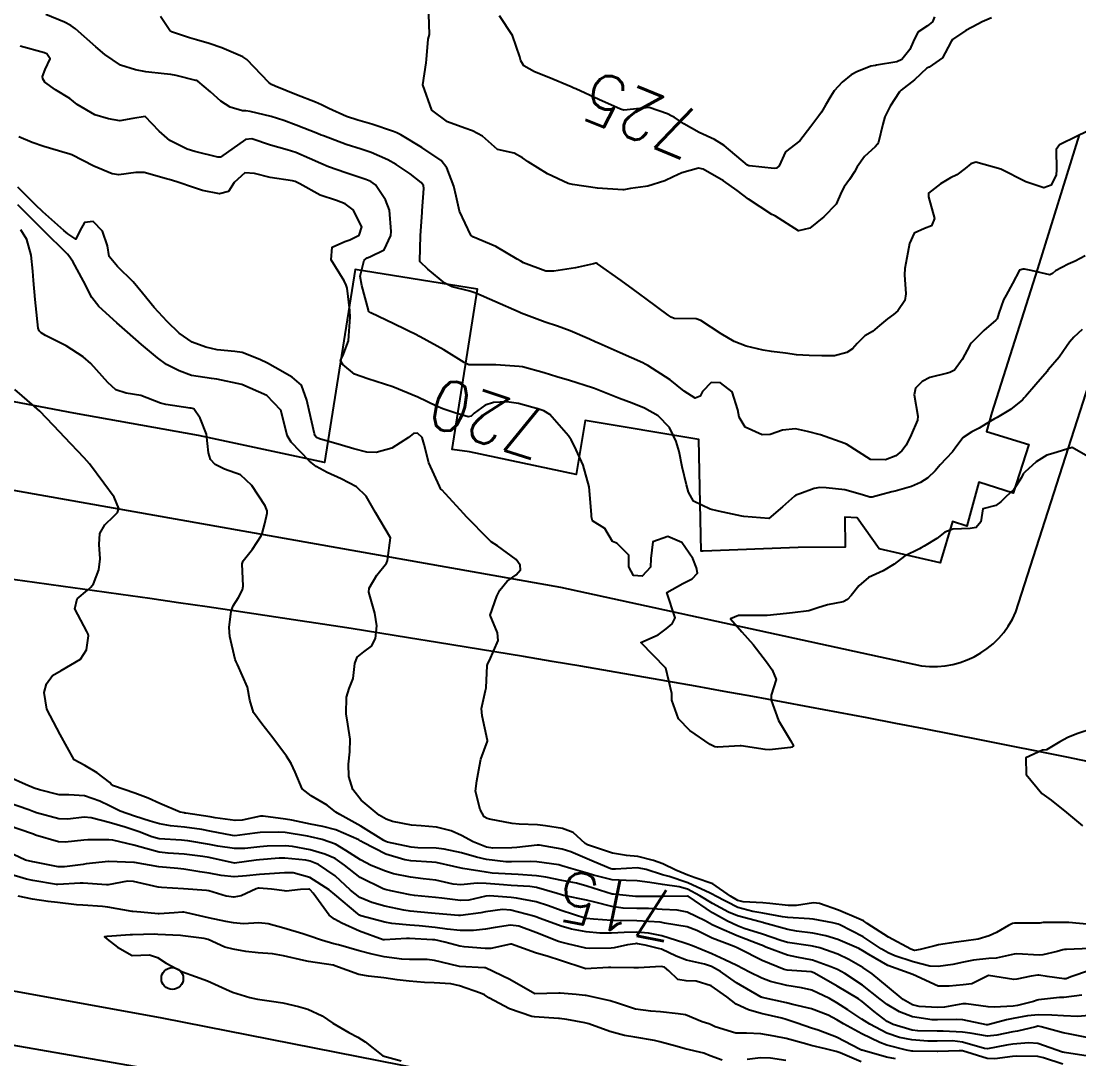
# Model space of a CAD drawing. Header units: metres. Extents: x 286371 to 293043, y 7462578 to 7466404.
# Drawn here: x 292602.3 to 292686.2, y 7462871 to 7462953.3 of the extents above; entities that cross this region are included whole.
import ezdxf
from ezdxf.enums import TextEntityAlignment as Align

# ---------------------------------------------------------------- set-up
doc = ezdxf.new("R2010")
doc.units = ezdxf.units.M
doc.header["$MEASUREMENT"] = 0
for name, color, linetype in [('Cotas', 45, 'Continuous'), ('Curvas de Nivel 1m', 11, 'Continuous'), ('Curvas de Nivel 5m', 15, 'Continuous'), ('Edificações', 30, 'Continuous'), ('Linha Férrea', 20, 'Continuous'), ('Postes', 20, 'Continuous'), ('Vias primárias', 230, 'Continuous')]:
    doc.layers.add(name, color=color, linetype=linetype)
doc.styles.add('Style-STANDARD', font='STANDARD.shx')

msp = doc.modelspace()

# ---------------------------------------------------------------- linework, layer by layer
at = {"layer": 'Curvas de Nivel 1m', "flags": 128}
for points, elevation in [([(292686.733, 7462934.712), (292685.946, 7462934.287), (292685.398, 7462934.056), (292684.398, 7462933.527), (292684.142, 7462933.321), (292683.929, 7462933.22), (292682.455, 7462933.557), (292681.936, 7462933.664), (292681.833, 7462933.669), (292681.533, 7462933.57), (292680.969, 7462932.527), (292680.473, 7462931.586), (292680.273, 7462931.214), (292679.883, 7462930.163), (292679.746, 7462929.726), (292679.644, 7462929.598), (292678.693, 7462928.78), (292677.849, 7462927.952), (292677.688, 7462927.785), (292677.576, 7462927.628), (292676.969, 7462926.496), (292676.372, 7462925.646), (292676.007, 7462925.455), (292675.81, 7462925.406), (292674.418, 7462925.062), (292673.8, 7462924.742), (292673.269, 7462924.215), (292673.16, 7462923.694), (292673.464, 7462921.983), (292673.441, 7462921.689), (292672.927, 7462920.506), (292672.525, 7462919.702), (292672.191, 7462919.231), (292671.707, 7462918.842), (292670.895, 7462918.532), (292669.706, 7462918.564), (292667.787, 7462919.773), (292667.725, 7462919.811), (292667.662, 7462919.838), (292665.735, 7462920.513), (292664.698, 7462920.785), (292663.741, 7462920.981), (292662.728, 7462920.871), (292661.734, 7462920.546), (292661.104, 7462920.513), (292659.742, 7462921.119), (292659.273, 7462921.912), (292659.178, 7462922.498), (292658.732, 7462923.92), (292657.795, 7462924.633), (292657.063, 7462924.678), (292656.368, 7462923.956), (292656.168, 7462923.569), (292655.776, 7462923.414), (292654.921, 7462923.977), (292653.797, 7462924.864), (292652.017, 7462926.021), (292651.816, 7462926.133), (292651.625, 7462926.219), (292649.829, 7462927.018), (292648.165, 7462927.754), (292647.841, 7462927.9), (292647.407, 7462928.091), (292645.854, 7462928.772), (292644.848, 7462929.14), (292643.864, 7462929.456), (292641.974, 7462930.173), (292641.875, 7462930.213), (292641.815, 7462930.236), (292639.887, 7462931.094), (292638.383, 7462931.741), (292637.899, 7462931.907), (292636.494, 7462932.256), (292635.918, 7462932.546), (292634.573, 7462933.646), (292633.943, 7462934.247), (292633.921, 7462934.295), (292633.918, 7462934.321), (292633.974, 7462936.294), (292634.114, 7462938.181), (292634.122, 7462938.293), (292634.255, 7462940.067), (292634.213, 7462940.292), (292634.038, 7462940.532), (292633.145, 7462941.211), (292632.058, 7462941.953), (292631.39, 7462942.335), (292630.072, 7462942.911), (292629.264, 7462943.179), (292628.082, 7462943.55), (292626.27, 7462944.234), (292626.092, 7462944.302), (292625.803, 7462944.419), (292624.104, 7462945.087), (292623.116, 7462945.452), (292622.113, 7462945.763), (292620.451, 7462946.168), (292620.12, 7462946.208), (292619.839, 7462946.23), (292618.873, 7462946.523), (292618.131, 7462946.987), (292617.308, 7462947.717), (292616.301, 7462948.572), (292616.201, 7462948.619), (292616.155, 7462948.629), (292614.579, 7462949.014), (292614.161, 7462949.091), (292613.618, 7462949.157), (292612.164, 7462949.325), (292611.346, 7462949.467), (292610.172, 7462949.846), (292608.932, 7462950.683), (292608.203, 7462951.305), (292606.597, 7462952.719), (292606.228, 7462952.993), (292605.707, 7462953.257), (292604.241, 7462953.857)], 722), ([(292679.302, 7462953.608), (292678.576, 7462953.272), (292678.226, 7462953.096), (292677.273, 7462952.583), (292676.207, 7462951.882), (292676.122, 7462951.739), (292676.085, 7462951.656), (292675.414, 7462950.438), (292674.371, 7462949.681), (292674.222, 7462949.635), (292674.173, 7462949.598), (292673.19, 7462948.667), (292672.146, 7462947.853), (292672.069, 7462947.792), (292672.003, 7462947.717), (292671.261, 7462946.594), (292670.841, 7462945.734), (292670.678, 7462945.164), (292670.331, 7462943.741), (292670.258, 7462943.565), (292670.078, 7462943.37), (292669.232, 7462942.592), (292668.65, 7462941.766), (292668.435, 7462941.382), (292668.039, 7462940.77), (292667.609, 7462940.202), (292667.399, 7462939.784), (292666.975, 7462938.825), (292665.994, 7462937.804), (292664.891, 7462936.911), (292663.977, 7462936.703), (292662.152, 7462937.862), (292661.995, 7462937.941), (292661.858, 7462938.005), (292660.014, 7462939.204), (292659.13, 7462939.908), (292658.035, 7462940.662), (292656.416, 7462941.582), (292656.05, 7462941.678), (292654.729, 7462941.296), (292654.044, 7462940.992), (292653.366, 7462940.676), (292652.028, 7462940.244), (292651.844, 7462940.211), (292650.661, 7462940.045), (292650.122, 7462939.963), (292650.032, 7462939.958), (292648.034, 7462940.084), (292646.038, 7462940.362), (292645.703, 7462940.456), (292644.05, 7462941.229), (292642.525, 7462942.168), (292642.069, 7462942.492), (292641.409, 7462942.849), (292640.078, 7462943.155), (292638.897, 7462944.222), (292638.1, 7462944.641), (292637.507, 7462944.839), (292636.11, 7462945.351), (292634.885, 7462946.283), (292634.154, 7462948.294), (292634.432, 7462950.039), (292634.451, 7462950.29), (292634.595, 7462951.902), (292634.696, 7462952.287), (292634.643, 7462953.883)], 724), ([(292687.538, 7462944.909), (292686.095, 7462944.222), (292684.695, 7462943.525), (292684.448, 7462943.159), (292684.471, 7462941.528), (292684.433, 7462941.144), (292684.036, 7462940.33), (292683.463, 7462940.113), (292682.039, 7462940.593), (292680.054, 7462941.594), (292678.062, 7462942.143), (292677.669, 7462942.022), (292677.209, 7462941.637), (292676.547, 7462941.147), (292676.043, 7462940.899), (292675.27, 7462940.431), (292674.302, 7462939.68), (292674.301, 7462939.399), (292674.773, 7462937.673), (292674.557, 7462937.104), (292673.982, 7462936.886), (292673.159, 7462936.514), (292672.809, 7462935.702), (292672.677, 7462934.98), (292672.432, 7462933.707), (292672.414, 7462933.22), (292672.507, 7462931.705), (292672.422, 7462931.18), (292671.884, 7462930.36), (292671.536, 7462930.062), (292671.051, 7462929.727), (292670.42, 7462929.182), (292669.859, 7462928.717), (292669.248, 7462928.359), (292668.655, 7462927.762), (292668.277, 7462927.328), (292667.833, 7462927.04), (292666.839, 7462926.779), (292665.829, 7462926.777), (292664.839, 7462926.809), (292663.83, 7462926.866), (292662.963, 7462926.984), (292661.833, 7462927.136), (292661.185, 7462927.228), (292659.839, 7462927.54), (292658.882, 7462927.919), (292657.853, 7462928.535), (292656.24, 7462929.587), (292655.87, 7462929.727), (292654.109, 7462929.753), (292653.872, 7462929.853), (292653.651, 7462929.998), (292651.893, 7462931.298), (292650.894, 7462932.04), (292649.915, 7462932.753), (292648.033, 7462934.083), (292647.935, 7462934.129), (292647.891, 7462934.129), (292647.71, 7462934.088), (292646.283, 7462933.755), (292645.928, 7462933.716), (292644.569, 7462933.49), (292643.924, 7462933.504), (292642.158, 7462934.171), (292641.936, 7462934.289), (292641.657, 7462934.461), (292639.959, 7462935.451), (292638.14, 7462936.232), (292637.976, 7462936.368), (292637.066, 7462938.249), (292636.818, 7462939.456), (292636.617, 7462940.256), (292636.056, 7462941.707), (292635.611, 7462942.271), (292634.079, 7462943.304), (292632.41, 7462944.32), (292632.096, 7462944.485), (292631.84, 7462944.587), (292630.106, 7462945.163), (292628.996, 7462945.486), (292628.115, 7462945.772), (292626.706, 7462946.406), (292626.128, 7462946.698), (292625.646, 7462946.907), (292624.14, 7462947.5), (292622.442, 7462948.178), (292622.152, 7462948.316), (292621.946, 7462948.478), (292620.181, 7462950.283), (292619.879, 7462950.509), (292618.194, 7462951.208), (292617.192, 7462951.557), (292616.203, 7462951.848), (292615.637, 7462952.007), (292614.212, 7462952.489), (292614.147, 7462952.53), (292614.08, 7462952.597), (292613.345, 7462953.717)], 723), ([(292686.492, 7462928.867), (292685.855, 7462928.25), (292685.496, 7462927.863), (292685.257, 7462927.513), (292684.68, 7462926.669), (292683.816, 7462925.658), (292683.765, 7462925.585), (292683.731, 7462925.536), (292682.835, 7462924.507), (292682.008, 7462923.561), (292681.908, 7462923.436), (292681.779, 7462923.293), (292680.823, 7462922.518), (292679.75, 7462921.89), (292679.552, 7462921.794), (292679.233, 7462921.602), (292678.324, 7462921.034), (292677.737, 7462920.753), (292677.065, 7462920.297), (292676.568, 7462919.642), (292676.199, 7462919.154), (292675.699, 7462918.634), (292675.228, 7462918.126), (292674.839, 7462917.667), (292674.248, 7462917.103), (292673.67, 7462916.731), (292672.953, 7462916.406), (292671.659, 7462916.039), (292671.397, 7462915.98), (292670.405, 7462915.733), (292669.822, 7462915.571), (292669.651, 7462915.57), (292669.058, 7462915.753), (292667.67, 7462916.147), (292666.175, 7462916.308), (292665.672, 7462916.33), (292665.24, 7462916.252), (292664.083, 7462915.838), (292663.787, 7462915.717), (292663.66, 7462915.639), (292662.705, 7462914.796), (292661.634, 7462913.874), (292659.636, 7462914.045), (292659.476, 7462914.068), (292657.642, 7462914.47), (292656.973, 7462914.616), (292655.653, 7462915.239), (292655.242, 7462915.971), (292655.087, 7462916.559), (292654.76, 7462917.978), (292654.506, 7462919.189), (292654.286, 7462919.986), (292653.741, 7462921.098), (292652.841, 7462922.008), (292651.763, 7462922.62), (292650.772, 7462923.037), (292649.774, 7462923.398), (292648.051, 7462924.08), (292647.786, 7462924.189), (292647.625, 7462924.248), (292645.795, 7462924.826), (292644.802, 7462925.127), (292643.803, 7462925.429), (292642.081, 7462925.899), (292641.811, 7462925.944), (292639.959, 7462926.056), (292639.812, 7462926.06), (292637.988, 7462926.055), (292637.812, 7462926.066), (292637.454, 7462926.24), (292635.829, 7462927.247), (292633.943, 7462928.293), (292633.845, 7462928.344), (292633.754, 7462928.387), (292631.864, 7462929.327), (292630.041, 7462930.192), (292629.883, 7462930.299), (292629.857, 7462930.355), (292629.847, 7462930.392), (292629.318, 7462932.363), (292629.188, 7462933.103), (292629.514, 7462934.361), (292629.738, 7462934.566), (292629.948, 7462934.64), (292631.095, 7462935.199), (292631.626, 7462936.33), (292631.654, 7462936.654), (292631.508, 7462938.332), (292631.202, 7462939.151), (292630.404, 7462940.349), (292630.038, 7462940.607), (292629.64, 7462940.761), (292628.048, 7462941.304), (292626.672, 7462941.788), (292626.058, 7462942.029), (292625.169, 7462942.428), (292624.071, 7462942.904), (292623.396, 7462943.133), (292622.08, 7462943.508), (292620.581, 7462944.003), (292620.086, 7462943.939), (292618.094, 7462942.544), (292618.064, 7462942.531), (292617.902, 7462942.547), (292616.07, 7462942.991), (292615.468, 7462943.188), (292614.083, 7462943.856), (292613.23, 7462944.617), (292612.111, 7462945.765), (292611.139, 7462945.618), (292610.105, 7462945.417), (292609.205, 7462945.58), (292608.112, 7462945.909), (292606.726, 7462946.715), (292606.131, 7462947.2), (292604.998, 7462947.891), (292604.159, 7462948.485), (292603.99, 7462948.757), (292603.975, 7462948.949), (292604.175, 7462949.495), (292604.592, 7462950.342), (292604.304, 7462950.753), (292604.195, 7462950.807), (292604.13, 7462950.82), (292602.203, 7462951.352)], 721), ([(292687.137, 7462881.669), (292685.443, 7462881.812), (292685.139, 7462881.826), (292683.41, 7462881.811), (292683.138, 7462881.78), (292682.923, 7462881.762), (292681.137, 7462881.771), (292680.97, 7462881.744), (292680.66, 7462881.582), (292679.706, 7462881.015), (292679.121, 7462880.752), (292678.246, 7462880.488), (292677.114, 7462880.327), (292676.496, 7462880.261), (292675.11, 7462880.042), (292674.798, 7462879.98), (292673.652, 7462879.686), (292673.192, 7462879.604), (292673.103, 7462879.62), (292672.912, 7462879.697), (292671.118, 7462880.662), (292669.449, 7462881.75), (292669.138, 7462881.95), (292668.78, 7462882.122), (292667.154, 7462882.798), (292665.642, 7462883.33), (292665.167, 7462883.372), (292663.825, 7462883.174), (292663.164, 7462883.162), (292661.7, 7462883.333), (292661.167, 7462883.382), (292659.602, 7462883.464), (292659.169, 7462883.571), (292658.592, 7462883.913), (292657.188, 7462884.892), (292655.773, 7462885.378), (292655.198, 7462885.564), (292654.238, 7462885.979), (292653.211, 7462886.469), (292652.473, 7462886.747), (292651.219, 7462887.046), (292650.325, 7462887.147), (292649.223, 7462887.313), (292648.655, 7462887.495), (292647.232, 7462887.985), (292647.042, 7462888.097), (292646.098, 7462888.958), (292645.252, 7462889.289), (292643.899, 7462889.5), (292643.255, 7462889.579), (292641.802, 7462889.63), (292641.256, 7462889.663), (292639.453, 7462890.02), (292639.262, 7462890.077), (292639.031, 7462890.218), (292638.714, 7462890.782), (292638.354, 7462892.229), (292638.462, 7462893.072), (292638.651, 7462894.225), (292638.765, 7462894.79), (292639.285, 7462896.215), (292639.297, 7462896.274), (292638.884, 7462898.222), (292638.815, 7462898.804), (292639.142, 7462900.219), (292639.188, 7462900.448), (292639.271, 7462902.217), (292639.313, 7462902.36), (292639.46, 7462902.621), (292640.138, 7462904.201), (292640.104, 7462904.813), (292639.514, 7462906.204), (292640.029, 7462907.704), (292640.266, 7462908.194), (292640.848, 7462908.891), (292641.563, 7462909.414), (292641.928, 7462909.81), (292641.888, 7462910.17), (292641.581, 7462910.614), (292640.083, 7462911.711), (292639.601, 7462912.027), (292639.391, 7462912.208), (292637.631, 7462914.006), (292637.427, 7462914.238), (292635.662, 7462916.144), (292635.604, 7462916.207), (292635.574, 7462916.266), (292635.497, 7462916.437), (292634.644, 7462918.28), (292634.264, 7462919.738), (292634.107, 7462920.289), (292633.729, 7462920.645), (292633.412, 7462920.616), (292633.028, 7462920.305), (292631.711, 7462919.459), (292630.464, 7462919.108), (292629.706, 7462919.136), (292628.698, 7462919.391), (292627.714, 7462919.697), (292625.954, 7462920.188), (292625.722, 7462920.297), (292625.607, 7462920.426), (292625.552, 7462920.601), (292625.147, 7462922.434), (292624.951, 7462923.252), (292624.537, 7462924.443), (292623.796, 7462925.076), (292622.429, 7462925.858), (292621.82, 7462926.19), (292621.221, 7462926.493), (292619.832, 7462927.052), (292619.238, 7462927.118), (292617.835, 7462927.247), (292616.928, 7462927.468), (292615.843, 7462927.868), (292614.808, 7462928.59), (292613.868, 7462929.512), (292612.844, 7462930.62), (292611.901, 7462931.752), (292611.159, 7462932.646), (292609.932, 7462933.882), (292609.266, 7462934.675), (292609.124, 7462935.509), (292608.738, 7462936.683), (292607.985, 7462937.427), (292607.317, 7462937.372), (292606.923, 7462936.71), (292606.628, 7462936.05), (292605.97, 7462936.474), (292605.675, 7462936.729), (292603.996, 7462938.208), (292603.403, 7462938.763), (292602.025, 7462940.168)], 719), ([(292687.108, 7462879.768), (292685.269, 7462879.673), (292685.106, 7462879.666), (292684.973, 7462879.65), (292684.523, 7462879.523), (292683.392, 7462879.248), (292683.099, 7462879.238), (292681.325, 7462879.346), (292681.1, 7462879.319), (292679.688, 7462879.002), (292679.094, 7462878.952), (292677.878, 7462878.837), (292677.089, 7462878.664), (292676.242, 7462878.492), (292675.084, 7462878.327), (292674.409, 7462878.35), (292673.089, 7462878.688), (292671.629, 7462879.184), (292671.099, 7462879.407), (292670.559, 7462879.733), (292669.118, 7462880.674), (292667.278, 7462881.636), (292667.133, 7462881.69), (292666.71, 7462881.791), (292665.148, 7462882.08), (292664.862, 7462882.105), (292663.15, 7462882.216), (292662.719, 7462882.282), (292661.154, 7462882.571), (292660.358, 7462882.684), (292659.161, 7462883.022), (292657.376, 7462883.931), (292657.176, 7462884.046), (292656.963, 7462884.152), (292655.189, 7462884.968), (292653.714, 7462885.469), (292653.198, 7462885.599), (292651.897, 7462886.014), (292651.206, 7462886.154), (292649.462, 7462886.059), (292649.204, 7462886.045), (292649.101, 7462886.066), (292647.77, 7462886.641), (292647.216, 7462886.869), (292645.916, 7462887.422), (292645.227, 7462887.643), (292643.429, 7462887.953), (292643.231, 7462887.96), (292641.632, 7462887.774), (292641.227, 7462887.746), (292639.715, 7462887.719), (292639.228, 7462887.791), (292638.149, 7462888.231), (292637.241, 7462888.721), (292636.42, 7462889.083), (292635.251, 7462889.378), (292634.043, 7462889.502), (292633.253, 7462889.549), (292631.761, 7462889.822), (292631.259, 7462890.009), (292630.695, 7462890.343), (292629.281, 7462891.527), (292628.617, 7462892.375), (292628.291, 7462893.403), (292628.268, 7462894.38), (292628.362, 7462895.361), (292628.398, 7462896.379), (292628.22, 7462897.544), (292628.073, 7462898.384), (292628.093, 7462899.705), (292628.317, 7462900.381), (292628.622, 7462901.191), (292628.778, 7462902.375), (292628.95, 7462902.884), (292629.468, 7462903.297), (292630.078, 7462903.752), (292630.412, 7462904.351), (292630.499, 7462905.349), (292630.365, 7462906.352), (292629.88, 7462908.018), (292629.894, 7462908.359), (292630.522, 7462909.388), (292631.273, 7462910.339), (292631.366, 7462910.549), (292631.604, 7462912.334), (292630.419, 7462914.353), (292629.653, 7462915.641), (292628.887, 7462916.376), (292627.673, 7462917.019), (292626.565, 7462917.527), (292625.688, 7462918.013), (292625.16, 7462918.432), (292623.716, 7462919.938), (292623.397, 7462920.459), (292623.288, 7462920.904), (292622.9, 7462922.467), (292621.777, 7462923.625), (292619.794, 7462924.514), (292617.8, 7462924.921), (292617.379, 7462924.972), (292615.804, 7462925.234), (292614.809, 7462925.589), (292613.817, 7462926.104), (292613.089, 7462926.615), (292611.84, 7462927.67), (292610.715, 7462928.652), (292609.865, 7462929.412), (292608.448, 7462930.686), (292607.895, 7462931.416), (292607.238, 7462932.705), (292606.381, 7462934.274), (292606.063, 7462934.723), (292605.946, 7462934.854), (292604.032, 7462936.754), (292603.975, 7462936.816), (292602.702, 7462938.065), (292602.004, 7462938.753)], 718), ([(292687.082, 7462878.012), (292685.607, 7462877.506), (292685.227, 7462877.357), (292685.071, 7462877.344), (292683.735, 7462877.535), (292683.075, 7462877.635), (292682.981, 7462877.64), (292682.444, 7462877.554), (292681.324, 7462877.317), (292681.07, 7462877.291), (292679.074, 7462877.604), (292677.739, 7462876.949), (292677.063, 7462876.884), (292675.943, 7462876.769), (292675.061, 7462876.776), (292673.074, 7462877.694), (292671.084, 7462878.403), (292669.567, 7462879.278), (292669.101, 7462879.584), (292668.787, 7462879.759), (292667.115, 7462880.483), (292666.155, 7462880.768), (292665.127, 7462880.969), (292663.819, 7462881.145), (292663.135, 7462881.268), (292661.213, 7462881.803), (292661.143, 7462881.827), (292660.938, 7462881.878), (292659.151, 7462882.354), (292658.422, 7462882.648), (292657.165, 7462883.329), (292656.147, 7462883.95), (292655.181, 7462884.457), (292654.5, 7462884.659), (292653.187, 7462884.83), (292652.194, 7462885.005), (292651.191, 7462885.134), (292650.293, 7462885.145), (292649.191, 7462885.211), (292647.711, 7462885.572), (292647.199, 7462885.739), (292645.908, 7462886.114), (292645.207, 7462886.322), (292644.952, 7462886.384), (292643.211, 7462886.642), (292642.712, 7462886.661), (292641.211, 7462886.633), (292640.758, 7462886.644), (292639.213, 7462886.819), (292638.433, 7462887.009), (292637.22, 7462887.338), (292635.861, 7462887.628), (292635.226, 7462887.713), (292633.77, 7462887.752), (292633.227, 7462887.802), (292631.371, 7462888.194), (292631.233, 7462888.237), (292631.055, 7462888.337), (292629.251, 7462889.474), (292627.576, 7462890.39), (292627.267, 7462890.586), (292626.557, 7462891.123), (292625.286, 7462891.862), (292624.591, 7462892.435), (292624.017, 7462893.747), (292623.722, 7462894.449), (292623.342, 7462895.016), (292622.25, 7462896.471), (292621.38, 7462897.573), (292620.734, 7462898.494), (292620.443, 7462899.464), (292620.245, 7462900.502), (292619.451, 7462902.29), (292619.343, 7462902.516), (292619.278, 7462902.696), (292618.844, 7462904.524), (292618.798, 7462905.222), (292618.949, 7462906.523), (292619.107, 7462906.934), (292619.53, 7462907.608), (292619.842, 7462908.207), (292619.902, 7462908.509), (292619.81, 7462910.271), (292619.894, 7462910.51), (292620.638, 7462911.449), (292621.32, 7462912.489), (292621.405, 7462912.69), (292621.619, 7462913.484), (292621.808, 7462914.305), (292621.798, 7462914.482), (292621.64, 7462914.888), (292620.595, 7462916.5), (292619.676, 7462917.342), (292618.419, 7462917.798), (292617.688, 7462918.148), (292617.318, 7462918.55), (292617.158, 7462919.097), (292616.981, 7462920.556), (292616.489, 7462921.824), (292615.987, 7462922.571), (292615.765, 7462922.628), (292615.706, 7462922.635), (292613.769, 7462922.908), (292613.343, 7462923.038), (292611.779, 7462923.634), (292610.607, 7462923.827), (292609.785, 7462924.083), (292609.166, 7462924.674), (292607.816, 7462926.164), (292607.194, 7462926.704), (292605.837, 7462927.574), (292604.209, 7462928.389), (292603.852, 7462928.597), (292603.708, 7462928.757), (292603.633, 7462928.983), (292603.446, 7462930.761), (292603.396, 7462931.258), (292603.265, 7462932.764), (292603.197, 7462933.494), (292603.068, 7462934.768), (292602.73, 7462936.005), (292602.247, 7462936.78)], 717), ([(292686.483, 7462876.063), (292685.05, 7462875.883), (292684.709, 7462875.86), (292683.046, 7462875.681), (292682.941, 7462875.651), (292682.651, 7462875.55), (292681.384, 7462875.224), (292681.038, 7462875.181), (292679.52, 7462875.114), (292679.037, 7462875.12), (292677.295, 7462875.376), (292677.04, 7462875.376), (292675.582, 7462875.11), (292675.035, 7462875.08), (292673.56, 7462875.163), (292673.038, 7462875.278), (292672.283, 7462875.706), (292671.059, 7462876.732), (292669.821, 7462877.743), (292669.081, 7462878.239), (292667.974, 7462878.888), (292667.097, 7462879.317), (292665.691, 7462879.806), (292665.107, 7462879.95), (292664.943, 7462879.981), (292663.12, 7462880.245), (292662.589, 7462880.385), (292661.129, 7462880.883), (292659.683, 7462881.349), (292659.139, 7462881.558), (292658.351, 7462881.916), (292657.154, 7462882.582), (292655.236, 7462883.9), (292655.173, 7462883.923), (292653.285, 7462883.88), (292653.172, 7462883.883), (292653.063, 7462883.888), (292651.172, 7462883.884), (292651.034, 7462883.889), (292649.303, 7462884.062), (292649.185, 7462884.075), (292647.183, 7462884.717), (292646.36, 7462884.933), (292645.19, 7462885.158), (292643.925, 7462885.412), (292643.195, 7462885.535), (292641.739, 7462885.633), (292641.196, 7462885.658), (292639.657, 7462885.748), (292639.198, 7462885.803), (292637.348, 7462886.096), (292637.202, 7462886.119), (292636.625, 7462886.253), (292635.209, 7462886.576), (292634.874, 7462886.615), (292633.21, 7462886.717), (292632.738, 7462886.785), (292631.218, 7462887.253), (292629.423, 7462888.169), (292629.233, 7462888.281), (292629.075, 7462888.367), (292627.246, 7462889.175), (292626.227, 7462889.432), (292625.252, 7462889.614), (292623.772, 7462889.931), (292623.258, 7462890.022), (292621.486, 7462890.265), (292621.27, 7462890.26), (292619.82, 7462889.949), (292619.262, 7462889.92), (292617.677, 7462890.127), (292617.269, 7462890.2), (292615.352, 7462890.494), (292615.273, 7462890.507), (292615.21, 7462890.513), (292614.896, 7462890.58), (292613.284, 7462891.265), (292612.361, 7462891.694), (292611.295, 7462892.074), (292609.613, 7462892.67), (292609.417, 7462892.784), (292609.308, 7462892.916), (292608.31, 7462893.699), (292607.328, 7462894.282), (292606.478, 7462894.717), (292605.364, 7462896.734), (292604.303, 7462898.751), (292604.108, 7462900.059), (292604.29, 7462900.751), (292604.76, 7462901.419), (292605.44, 7462901.813), (292606.995, 7462902.704), (292607.465, 7462903.454), (292607.611, 7462904.563), (292607.593, 7462904.693), (292607.487, 7462904.909), (292606.535, 7462906.709), (292606.727, 7462907.506), (292607.536, 7462908.182), (292607.815, 7462908.415), (292608.011, 7462908.687), (292608.437, 7462909.805), (292608.54, 7462910.68), (292608.466, 7462911.806), (292608.533, 7462912.681), (292608.915, 7462913.374), (292609.625, 7462914.068), (292609.934, 7462914.355), (292610.035, 7462914.658), (292609.648, 7462915.566), (292608.836, 7462916.677), (292607.697, 7462918.21), (292607.284, 7462918.701), (292605.728, 7462920.316), (292605.35, 7462920.73), (292603.759, 7462922.387), (292603.334, 7462922.761), (292601.784, 7462924.111)], 716), ([(292687.38, 7462897.213), (292686.076, 7462896.791), (292685.369, 7462896.504), (292684.731, 7462896.146), (292683.673, 7462895.53), (292683.401, 7462895.486), (292683.353, 7462895.482), (292682.024, 7462894.874), (292682.056, 7462893.553), (292683.302, 7462892.06), (292684.057, 7462891.523), (292685.27, 7462890.555), (292686.531, 7462889.485)], 719), ([(292687.002, 7462872.674), (292685.553, 7462872.959), (292685.008, 7462873.08), (292683.261, 7462873.541), (292683.015, 7462873.587), (292682.974, 7462873.585), (292682.816, 7462873.547), (292681.373, 7462873.205), (292681.007, 7462873.134), (292679.726, 7462872.87), (292679.002, 7462872.812), (292677.602, 7462873.028), (292677.006, 7462873.128), (292675.458, 7462873.207), (292675.007, 7462873.211), (292673.465, 7462873.23), (292673.008, 7462873.288), (292671.502, 7462873.717), (292671.018, 7462873.958), (292669.998, 7462874.772), (292669.041, 7462875.549), (292668.747, 7462875.759), (292667.059, 7462876.776), (292665.247, 7462877.812), (292665.075, 7462877.887), (292664.988, 7462877.904), (292663.078, 7462878.036), (292662.837, 7462878.09), (292661.093, 7462878.802), (292659.284, 7462879.728), (292659.113, 7462879.814), (292658.883, 7462879.908), (292657.124, 7462880.585), (292655.909, 7462881.176), (292655.137, 7462881.475), (292653.356, 7462881.776), (292653.141, 7462881.824), (292652.997, 7462881.852), (292651.143, 7462881.963), (292649.227, 7462881.979), (292649.143, 7462881.98), (292647.702, 7462882.086), (292647.145, 7462882.138), (292647.091, 7462882.149), (292645.154, 7462882.766), (292644.15, 7462883.149), (292643.164, 7462883.466), (292641.604, 7462883.742), (292641.168, 7462883.798), (292639.447, 7462883.934), (292639.169, 7462883.908), (292637.807, 7462883.592), (292637.164, 7462883.557), (292635.682, 7462883.751), (292635.167, 7462883.816), (292633.512, 7462883.956), (292633.17, 7462884.003), (292631.631, 7462884.328), (292631.176, 7462884.443), (292631.015, 7462884.498), (292629.19, 7462885.403), (292627.953, 7462886.383), (292627.212, 7462886.903), (292626.373, 7462887.251), (292625.221, 7462887.584), (292623.81, 7462887.861), (292623.226, 7462887.903), (292621.816, 7462887.885), (292621.224, 7462887.837), (292620.026, 7462887.699), (292619.222, 7462887.68), (292617.895, 7462887.87), (292617.233, 7462888.001), (292615.518, 7462888.291), (292615.239, 7462888.328), (292615.002, 7462888.341), (292613.242, 7462888.472), (292612.651, 7462888.623), (292611.636, 7462889.023), (292611.252, 7462889.159), (292610.532, 7462889.378), (292609.26, 7462889.75), (292607.831, 7462890.13), (292607.266, 7462890.181), (292605.973, 7462890.014), (292605.264, 7462890.048), (292603.498, 7462890.534), (292603.272, 7462890.611), (292602.873, 7462890.77), (292601.282, 7462891.328)], 714), ([(292686.98, 7462871.211), (292685.094, 7462871.513), (292684.984, 7462871.53), (292684.957, 7462871.542), (292682.994, 7462872.225), (292682.277, 7462872.273), (292680.993, 7462872.156), (292680.49, 7462872.083), (292678.987, 7462871.81), (292678.761, 7462871.834), (292676.995, 7462872.332), (292676.22, 7462872.421), (292674.995, 7462872.415), (292674.255, 7462872.416), (292672.996, 7462872.512), (292672.008, 7462872.701), (292671.004, 7462873.033), (292669.642, 7462873.745), (292669.02, 7462874.156), (292667.906, 7462874.896), (292667.039, 7462875.438), (292666.441, 7462875.793), (292665.054, 7462876.461), (292664.235, 7462876.648), (292663.059, 7462876.823), (292661.776, 7462877.151), (292661.067, 7462877.406), (292660.092, 7462877.889), (292659.092, 7462878.409), (292658.151, 7462878.866), (292657.105, 7462879.343), (292655.576, 7462879.958), (292655.116, 7462880.122), (292654.884, 7462880.201), (292653.126, 7462880.762), (292652.09, 7462880.977), (292651.129, 7462881.053), (292650.145, 7462881.033), (292649.128, 7462880.981), (292648.228, 7462880.978), (292647.129, 7462881.069), (292645.953, 7462881.291), (292645.135, 7462881.525), (292643.469, 7462882.15), (292643.146, 7462882.267), (292642.988, 7462882.315), (292641.153, 7462882.804), (292640.488, 7462882.86), (292639.151, 7462882.656), (292638.78, 7462882.589), (292637.146, 7462882.389), (292637.007, 7462882.386), (292635.148, 7462882.542), (292634.86, 7462882.567), (292633.15, 7462882.73), (292632.659, 7462882.805), (292631.156, 7462883.121), (292630.108, 7462883.402), (292629.166, 7462883.814), (292628.43, 7462884.376), (292627.191, 7462885.516), (292625.871, 7462886.414), (292625.208, 7462886.682), (292624.884, 7462886.754), (292623.211, 7462886.921), (292622.749, 7462886.923), (292621.209, 7462886.786), (292620.938, 7462886.758), (292619.204, 7462886.525), (292617.213, 7462886.967), (292616.705, 7462887.061), (292615.217, 7462887.243), (292613.946, 7462887.321), (292613.226, 7462887.413), (292612.166, 7462887.695), (292611.234, 7462887.948), (292609.56, 7462888.349), (292609.24, 7462888.391), (292607.562, 7462888.377), (292607.239, 7462888.359), (292605.765, 7462888.197), (292605.236, 7462888.216), (292603.413, 7462888.762), (292603.245, 7462888.822), (292603.166, 7462888.845), (292601.255, 7462889.506)], 713), ([(292684.97, 7462870.588), (292683.423, 7462871.092), (292682.979, 7462871.184), (292681.323, 7462871.225), (292680.978, 7462871.196), (292679.574, 7462870.997), (292678.976, 7462871.042), (292677.011, 7462871.634), (292676.984, 7462871.642), (292676.734, 7462871.638), (292675.047, 7462871.599), (292674.983, 7462871.599), (292673.057, 7462871.62), (292672.983, 7462871.624), (292672.553, 7462871.701), (292670.989, 7462872.083), (292670.435, 7462872.29), (292669.002, 7462872.979), (292667.552, 7462873.776), (292667.019, 7462874.097), (292666.354, 7462874.464), (292665.031, 7462874.976), (292663.549, 7462875.324), (292663.038, 7462875.438), (292661.105, 7462875.874), (292661.044, 7462875.892), (292661.019, 7462875.901), (292659.067, 7462877.036), (292657.789, 7462877.924), (292657.09, 7462878.327), (292656.516, 7462878.52), (292655.097, 7462878.834), (292654.284, 7462879.163), (292653.11, 7462879.698), (292652.881, 7462879.769), (292651.808, 7462880.021), (292651.216, 7462880.133), (292651.116, 7462880.143), (292651.013, 7462880.139), (292650.409, 7462880.045), (292649.351, 7462879.82), (292649.11, 7462879.796), (292647.431, 7462879.768), (292647.11, 7462879.796), (292645.657, 7462880.116), (292645.116, 7462880.248), (292644.937, 7462880.307), (292643.127, 7462881.026), (292641.783, 7462881.526), (292641.136, 7462881.619), (292639.906, 7462881.43), (292639.13, 7462881.28), (292638.175, 7462881.182), (292637.128, 7462881.191), (292636.093, 7462881.297), (292635.131, 7462881.431), (292633.881, 7462881.545), (292633.134, 7462881.612), (292631.714, 7462881.747), (292631.137, 7462881.837), (292629.236, 7462882.363), (292629.145, 7462882.408), (292628.997, 7462882.516), (292627.169, 7462884.04), (292626.739, 7462884.401), (292625.189, 7462885.394), (292623.88, 7462885.758), (292623.194, 7462885.751), (292621.995, 7462885.67), (292621.191, 7462885.633), (292620.174, 7462885.515), (292619.188, 7462885.433), (292618.158, 7462885.562), (292617.192, 7462885.733), (292616.466, 7462885.832), (292615.196, 7462886.043), (292614.706, 7462886.094), (292613.206, 7462886.23), (292611.267, 7462886.589), (292611.213, 7462886.593), (292609.231, 7462886.657), (292609.214, 7462886.655), (292607.449, 7462886.463), (292607.21, 7462886.436), (292605.704, 7462886.229), (292605.207, 7462886.236), (292603.371, 7462886.602), (292603.212, 7462886.633), (292602.619, 7462886.773), (292601.224, 7462887.434)], 712), ([(292671.691, 7462870.996), (292670.975, 7462871.139), (292669.051, 7462871.686), (292668.983, 7462871.705), (292668.886, 7462871.756), (292666.998, 7462872.736), (292665.538, 7462873.275), (292665.008, 7462873.434), (292663.868, 7462873.832), (292663.018, 7462874.128), (292662.651, 7462874.219), (292661.025, 7462874.6), (292660.016, 7462874.903), (292659.036, 7462875.338), (292658.303, 7462875.916), (292657.061, 7462876.806), (292655.858, 7462877.163), (292655.072, 7462877.187), (292654.403, 7462877.307), (292653.693, 7462877.992), (292653.353, 7462878.264), (292653.089, 7462878.327), (292651.277, 7462878.221), (292651.087, 7462878.214), (292650.908, 7462878.215), (292649.087, 7462878.245), (292648.908, 7462878.246), (292647.085, 7462878.15), (292647.019, 7462878.162), (292645.094, 7462878.794), (292644.122, 7462879.116), (292643.103, 7462879.413), (292641.202, 7462880.094), (292641.113, 7462880.095), (292639.557, 7462879.758), (292639.107, 7462879.757), (292637.454, 7462879.894), (292637.11, 7462879.947), (292635.901, 7462880.263), (292635.117, 7462880.439), (292634.937, 7462880.457), (292633.118, 7462880.556), (292632.869, 7462880.557), (292631.116, 7462880.438), (292631.003, 7462880.449), (292629.125, 7462881.121), (292627.743, 7462881.777), (292627.139, 7462882.086), (292626.716, 7462882.401), (292625.454, 7462884.136), (292625.228, 7462884.424), (292625.175, 7462884.461), (292625.125, 7462884.475), (292624.457, 7462884.435), (292623.314, 7462884.31), (292623.172, 7462884.323), (292622.142, 7462884.47), (292621.175, 7462884.546), (292621.118, 7462884.543), (292620.939, 7462884.488), (292619.741, 7462883.93), (292619.164, 7462883.821), (292618.555, 7462883.916), (292617.171, 7462884.339), (292616.995, 7462884.372), (292615.173, 7462884.489), (292613.412, 7462884.611), (292613.191, 7462884.631), (292613.174, 7462884.629), (292613.152, 7462884.637), (292611.183, 7462885.087), (292610.729, 7462885.105), (292609.186, 7462884.811), (292609.06, 7462884.803), (292607.188, 7462884.936), (292606.96, 7462884.935), (292605.186, 7462884.844), (292605.073, 7462884.849), (292603.19, 7462885.158), (292602.698, 7462885.266), (292601.198, 7462885.717)], 711), ([(292657.933, 7462870.89), (292656.974, 7462871.255), (292656.473, 7462871.441), (292654.981, 7462871.791), (292654.341, 7462871.984), (292652.989, 7462872.365), (292652.551, 7462872.453), (292650.998, 7462872.712), (292650.183, 7462872.864), (292649.011, 7462873.178), (292647.337, 7462873.772), (292647.021, 7462873.864), (292645.6, 7462874.116), (292645.025, 7462874.199), (292644.945, 7462874.206), (292643.027, 7462874.338), (292642.811, 7462874.374), (292641.036, 7462874.977), (292639.406, 7462875.852), (292639.052, 7462876.069), (292638.736, 7462876.219), (292637.062, 7462876.796), (292636.376, 7462876.943), (292635.066, 7462877.041), (292634.284, 7462877.068), (292633.067, 7462877.154), (292632.121, 7462877.265), (292631.07, 7462877.418), (292629.86, 7462877.565), (292629.074, 7462877.69), (292627.189, 7462878.393), (292627.085, 7462878.431), (292627.045, 7462878.434), (292625.089, 7462878.728), (292624.724, 7462878.796), (292623.095, 7462879.167), (292622.242, 7462879.322), (292621.098, 7462879.419), (292620.11, 7462879.515), (292619.102, 7462879.712), (292618.45, 7462879.873), (292617.113, 7462880.473), (292616.8, 7462880.559), (292615.117, 7462880.771), (292614.92, 7462880.784), (292613.118, 7462880.877), (292612.853, 7462880.883), (292611.117, 7462880.836), (292610.934, 7462880.83), (292609.114, 7462880.703), (292609.087, 7462880.703), (292608.903, 7462880.678), (292609.111, 7462880.491), (292609.912, 7462879.852), (292611.092, 7462879.2), (292612.46, 7462879.258), (292613.091, 7462879.053), (292613.794, 7462878.604), (292615.074, 7462877.917), (292616.104, 7462877.533), (292617.063, 7462877.183), (292618.512, 7462876.533), (292619.051, 7462876.299), (292620.421, 7462875.873), (292621.043, 7462875.75), (292622.155, 7462875.586), (292623.039, 7462875.446), (292624.302, 7462875.168), (292625.032, 7462874.942), (292626.166, 7462874.407), (292627.016, 7462873.841), (292628.286, 7462873.094), (292629, 7462872.731), (292629.577, 7462872.356), (292630.978, 7462871.253), (292632.447, 7462870.838)], 709), ([(292662.97, 7462870.883), (292661.774, 7462871.06), (292660.972, 7462871.089), (292659.917, 7462870.943)], 709)]:
    msp.add_lwpolyline(points, dxfattribs=dict(at, elevation=elevation))
at = {"layer": 'Curvas de Nivel 5m', "flags": 128}
for points, elevation in [([(292674.782, 7462953.676), (292674.631, 7462953.283), (292674.23, 7462952.973), (292673.464, 7462952.451), (292673.093, 7462951.701), (292672.823, 7462951.076), (292672.183, 7462950.296), (292671.803, 7462950.099), (292670.176, 7462949.84), (292670.094, 7462949.828), (292669.736, 7462949.751), (292668.62, 7462949.323), (292668.17, 7462949.079), (292667.442, 7462948.502), (292666.829, 7462947.794), (292666.555, 7462947.381), (292666.127, 7462946.68), (292665.805, 7462946.124), (292665.606, 7462945.812), (292664.954, 7462944.969), (292664.084, 7462943.834), (292662.96, 7462942.962), (292662.45, 7462941.859), (292662.234, 7462941.679), (292662.051, 7462941.644), (292660.093, 7462941.855), (292660.054, 7462941.86), (292659.936, 7462941.896), (292658.077, 7462943.474), (292657.32, 7462943.936), (292656.102, 7462944.497), (292654.894, 7462945.191), (292654.12, 7462945.705), (292653.943, 7462945.809), (292653.593, 7462945.992), (292652.131, 7462946.482), (292650.376, 7462946.297), (292650.127, 7462946.271), (292649.848, 7462946.339), (292648.14, 7462947.127), (292646.308, 7462947.956), (292646.153, 7462948.022), (292645.934, 7462948.118), (292644.165, 7462948.855), (292643.03, 7462949.303), (292642.178, 7462949.791), (292641.95, 7462950.178), (292641.872, 7462950.496), (292641.281, 7462952.188), (292640.237, 7462953.756)], 725), ([(292687.698, 7462918.38), (292685.714, 7462919.504), (292684.189, 7462919.045), (292683.705, 7462918.91), (292682.859, 7462918.384), (292681.963, 7462917.56), (292681.832, 7462917.412), (292681.677, 7462917.116), (292681.071, 7462916.166), (292680.446, 7462915.583), (292680.04, 7462915.197), (292679.644, 7462914.9), (292678.618, 7462914.631), (292678.468, 7462913.612), (292678.078, 7462913.157), (292677.616, 7462913.073), (292676.226, 7462913.034), (292675.611, 7462912.78), (292674.976, 7462912.292), (292673.952, 7462911.679), (292673.729, 7462911.545), (292673.591, 7462911.479), (292672.389, 7462910.895), (292671.572, 7462910.247), (292670.704, 7462909.732), (292669.556, 7462909.186), (292668.779, 7462908.532), (292668.172, 7462907.775), (292667.868, 7462907.44), (292667.526, 7462907.264), (292666.289, 7462907.036), (292665.519, 7462906.781), (292664.796, 7462906.544), (292663.512, 7462906.379), (292663.035, 7462906.328), (292661.509, 7462906.184), (292661.209, 7462906.178), (292659.508, 7462906.191), (292659.236, 7462906.18), (292658.588, 7462905.918), (292659.489, 7462904.87), (292660.398, 7462903.891), (292661.454, 7462902.512), (292661.906, 7462901.868), (292662.201, 7462901.095), (292661.817, 7462899.868), (292661.809, 7462899.467), (292662.395, 7462897.859), (292663.36, 7462896.255), (292663.581, 7462895.841), (292663.461, 7462895.734), (292663.352, 7462895.711), (292661.687, 7462895.532), (292661.349, 7462895.538), (292659.424, 7462895.832), (292659.353, 7462895.837), (292657.56, 7462895.722), (292657.351, 7462895.755), (292656.971, 7462895.94), (292655.37, 7462897.057), (292654.454, 7462897.978), (292653.937, 7462899.455), (292653.938, 7462899.987), (292653.444, 7462901.994), (292651.474, 7462904.024), (292652.836, 7462904.652), (292653.491, 7462905.116), (292653.969, 7462905.516), (292654.204, 7462905.984), (292653.544, 7462907.994), (292654.811, 7462908.713), (292655.557, 7462909.09), (292655.979, 7462909.545), (292655.9, 7462909.96), (292655.585, 7462910.698), (292654.735, 7462911.977), (292653.611, 7462912.454), (292652.415, 7462912.012), (292652.259, 7462910.689), (292652.24, 7462910.014), (292651.563, 7462909.288), (292650.882, 7462909.353), (292650.514, 7462910.04), (292650.506, 7462910.959), (292649.602, 7462911.888), (292649.48, 7462911.934), (292649.228, 7462912.06), (292648.618, 7462913.069), (292647.628, 7462913.681), (292647.547, 7462914), (292647.547, 7462914.086), (292647.547, 7462914.175), (292647.397, 7462916.088), (292647.364, 7462916.394), (292646.904, 7462918.096), (292646.202, 7462919.622), (292645.94, 7462920.111), (292645.729, 7462920.443), (292644.25, 7462922.137), (292643.758, 7462922.406), (292643.372, 7462922.538), (292641.766, 7462922.99), (292640.825, 7462923.132), (292639.767, 7462923.084), (292639.124, 7462922.854), (292638.247, 7462922.227), (292637.99, 7462921.992), (292637.75, 7462921.94), (292636.705, 7462922.25), (292635.759, 7462922.565), (292635.247, 7462922.786), (292633.772, 7462923.506), (292631.784, 7462924.324), (292629.793, 7462924.956), (292628.749, 7462925.326), (292627.81, 7462926.091), (292627.635, 7462926.397), (292627.669, 7462926.544), (292627.822, 7462926.774), (292628.256, 7462927.969), (292628.296, 7462928.378), (292628.4, 7462929.85), (292628.368, 7462930.377), (292628.146, 7462932.145), (292628.09, 7462932.382), (292627.919, 7462932.73), (292626.895, 7462934.4), (292626.956, 7462935.403), (292627.966, 7462935.862), (292628.361, 7462935.986), (292629.101, 7462936.368), (292629.334, 7462937.014), (292628.628, 7462938.375), (292628.011, 7462938.846), (292627.3, 7462939.11), (292626.021, 7462939.516), (292624.389, 7462940.439), (292624.037, 7462940.616), (292623.807, 7462940.678), (292622.041, 7462940.926), (292620.805, 7462941.259), (292620.046, 7462941.313), (292619.193, 7462940.527), (292618.726, 7462939.832), (292618.02, 7462939.627), (292616.677, 7462939.912), (292616.027, 7462940.119), (292614.624, 7462940.596), (292614.037, 7462940.77), (292613.811, 7462940.834), (292612.044, 7462941.32), (292611.367, 7462941.322), (292610.041, 7462941.135), (292609.503, 7462941.212), (292608.051, 7462941.837), (292606.301, 7462942.721), (292606.065, 7462942.809), (292605.95, 7462942.842), (292604.074, 7462943.396), (292603.139, 7462943.708), (292602.085, 7462944.169)], 720), ([(292687.028, 7462874.433), (292686.153, 7462874.372), (292685.028, 7462874.412), (292684.093, 7462874.464), (292683.028, 7462874.503), (292682.176, 7462874.408), (292681.023, 7462874.198), (292680.501, 7462874.103), (292679.016, 7462873.71), (292678.914, 7462873.708), (292677.021, 7462874.099), (292676.542, 7462874.12), (292675.02, 7462874.092), (292674.591, 7462874.1), (292673.024, 7462874.329), (292672.001, 7462874.738), (292671.038, 7462875.305), (292670.46, 7462875.733), (292669.06, 7462876.842), (292667.67, 7462877.776), (292667.079, 7462878.091), (292666.565, 7462878.309), (292665.089, 7462878.824), (292663.864, 7462879.068), (292663.102, 7462879.224), (292661.404, 7462879.87), (292661.116, 7462879.984), (292660.957, 7462880.037), (292659.127, 7462880.752), (292657.671, 7462881.391), (292657.14, 7462881.636), (292656.567, 7462881.943), (292655.154, 7462882.631), (292654.342, 7462882.791), (292653.157, 7462882.858), (292652.068, 7462882.926), (292651.158, 7462882.942), (292650.07, 7462882.958), (292649.159, 7462883.088), (292647.81, 7462883.439), (292647.166, 7462883.588), (292645.341, 7462883.952), (292645.172, 7462884.003), (292644.816, 7462884.13), (292643.181, 7462884.603), (292642.664, 7462884.68), (292641.183, 7462884.764), (292640.574, 7462884.803), (292639.185, 7462884.923), (292638.473, 7462884.936), (292637.183, 7462884.812), (292636.572, 7462884.864), (292635.187, 7462885.168), (292634.188, 7462885.291), (292633.191, 7462885.415), (292631.827, 7462885.693), (292631.197, 7462885.881), (292630.058, 7462886.352), (292629.21, 7462886.791), (292628.061, 7462887.543), (292627.229, 7462888.033), (292626.176, 7462888.41), (292625.237, 7462888.622), (292624.995, 7462888.67), (292623.242, 7462888.955), (292622.706, 7462889.001), (292621.244, 7462888.957), (292620.829, 7462888.904), (292619.238, 7462888.707), (292619.042, 7462888.714), (292617.252, 7462889.077), (292616.616, 7462889.192), (292615.256, 7462889.374), (292614.142, 7462889.482), (292613.26, 7462889.645), (292612.514, 7462889.871), (292611.268, 7462890.262), (292610.149, 7462890.661), (292609.28, 7462891.067), (292608.513, 7462891.459), (292607.292, 7462891.884), (292606.073, 7462891.942), (292605.292, 7462891.956), (292603.722, 7462892.334), (292603.3, 7462892.486), (292602.634, 7462892.774), (292601.313, 7462893.36)], 715), ([(292668.969, 7462870.758), (292667.283, 7462871.477), (292666.981, 7462871.59), (292666.118, 7462871.797), (292664.988, 7462872.069), (292664.649, 7462872.159), (292662.996, 7462872.612), (292662.048, 7462872.809), (292661.001, 7462872.977), (292659.861, 7462873.032), (292659.001, 7462873.046), (292657.383, 7462873.554), (292657.011, 7462873.727), (292656.858, 7462873.784), (292656.331, 7462873.948), (292655.025, 7462874.504), (292654.423, 7462874.587), (292653.029, 7462874.73), (292652.269, 7462874.776), (292651.038, 7462874.943), (292649.693, 7462875.407), (292649.047, 7462875.619), (292647.118, 7462876.029), (292647.053, 7462876.037), (292646.346, 7462876.105), (292645.055, 7462876.217), (292644.965, 7462876.217), (292643.054, 7462876.154), (292641.071, 7462877.288), (292639.143, 7462878.214), (292639.084, 7462878.23), (292639.066, 7462878.233), (292637.085, 7462878.341), (292636.976, 7462878.356), (292635.092, 7462878.801), (292634.502, 7462878.874), (292633.093, 7462878.886), (292632.504, 7462878.902), (292631.096, 7462879.099), (292630.141, 7462879.306), (292629.102, 7462879.566), (292627.46, 7462880.038), (292627.11, 7462880.138), (292626.127, 7462880.409), (292625.119, 7462880.755), (292624.625, 7462880.929), (292623.128, 7462881.383), (292621.886, 7462881.72), (292621.134, 7462881.794), (292619.914, 7462881.721), (292619.133, 7462881.788), (292618.518, 7462881.91), (292617.139, 7462882.204), (292615.417, 7462882.58), (292615.196, 7462882.635), (292615.145, 7462882.639), (292615.088, 7462882.642), (292614.436, 7462882.595), (292613.24, 7462882.515), (292613.143, 7462882.519), (292611.769, 7462882.635), (292611.145, 7462882.692), (292611.089, 7462882.702), (292609.151, 7462883.044), (292608.74, 7462883.092), (292607.161, 7462883.184), (292606.658, 7462883.215), (292605.164, 7462883.398), (292604.421, 7462883.49), (292603.167, 7462883.66), (292602.033, 7462883.92)], 710)]:
    msp.add_lwpolyline(points, dxfattribs=dict(at, elevation=elevation))
at = {"layer": 'Edificações', "elevation": 723.66}
msp.add_lwpolyline([(292686.262, 7462944.306), (292682.959, 7462933.671), (292679.338, 7462922.294), (292678.919, 7462920.782), (292682.276, 7462919.75), (292681.038, 7462915.883), (292678.293, 7462916.756), (292677.347, 7462913.261), (292676.22, 7462913.628), (292675.237, 7462910.345), (292670.391, 7462911.481), (292668.654, 7462913.936), (292667.671, 7462913.981), (292667.678, 7462911.605), (292663.955, 7462911.583), (292656.418, 7462911.276), (292656.267, 7462911.291), (292656.084, 7462920.137), (292647.046, 7462921.657), (292646.33, 7462917.365), (292637.873, 7462919.154), (292636.499, 7462919.362), (292638.5, 7462932.079), (292628.801, 7462933.632), (292626.358, 7462918.319), (292616.344, 7462920.461), (292606.458, 7462922.232), (292596.39, 7462924.137)], dxfattribs=at)
at = {"layer": 'Linha Férrea'}
for points in [[(292390.696, 7462856.664), (292422.031, 7462867.051), (292444.63, 7462872.673), (292455.552, 7462875.132), (292486.217, 7462880.015), (292497.079, 7462881.017), (292523.374, 7462882.637), (292551.134, 7462882.097), (292565.45, 7462881.142), (292586.472, 7462878.761), (292601.958, 7462876.338), (292613.438, 7462874.245), (292634.127, 7462870.185), (292737.997, 7462849.124), (292782.727, 7462839.007), (292817.497, 7462828.983), (292849.812, 7462817.692), (292862.902, 7462813.032), (292916.707, 7462789.564), (292949.264, 7462775.881), (292961.971, 7462770.598)], [(292769.194, 7462838.374), (292719.983, 7462849.466), (292662.82, 7462861.001), (292651.721, 7462863.297), (292645.984, 7462864.41), (292634.349, 7462866.375), (292592.873, 7462873.589), (292558.553, 7462877.353), (292540.746, 7462877.795), (292525.798, 7462878.117), (292500.231, 7462877.064), (292489.317, 7462875.984), (292464.041, 7462872.529), (292451.572, 7462870.056), (292438.805, 7462867.113), (292427.894, 7462864.169), (292413.439, 7462859.838), (292402.263, 7462856.086)]]:
    msp.add_lwpolyline(points, dxfattribs=at)
at = {"layer": 'Postes'}
msp.add_circle((292614.278, 7462877.378), 0.866, dxfattribs=at)
at = {"layer": 'Vias primárias', "elevation": 711.504}
msp.add_lwpolyline([(292531.668, 7463079.475), (292539.466, 7463049.247), (292552.159, 7462999.465), (292568.881, 7462934.804, -0.006108), (292570.783, 7462928.087, 0.249987), (292578.956, 7462920.155), (292645.093, 7462908.433), (292673.133, 7462902.313, 0.363825), (292681.237, 7462906.458), (292701.469, 7462969.406), (292703.172, 7462974.705), (292703.544, 7462975.86, 0.642404), (292698.953, 7462980.05), (292691.281, 7462977.99), (292675.356, 7462973.869), (292667.141, 7462971.743, -0.067009), (292656.607, 7462970.478, -0.078928), (292637.441, 7462973.806, -0.231338), (292597.327, 7463010.317, -0.082835), (292593.466, 7463024.943), (292587.402, 7463074.823)], format="xyb", dxfattribs=at)
at = {"layer": 'Vias primárias'}
msp.add_lwpolyline([(292734.877, 7462883.778, 0.029569), (292589.581, 7462910.575, -0.074737), (292518.854, 7462930.337, 0.099671), (292487.463, 7462937.454, 0.18016), (292457.436, 7462927.095, 0.037994), (292449.523, 7462919.503, -0.075888), (292436.794, 7462909.016, -0.075888)], format="xyb", dxfattribs=at)

# ---------------------------------------------------------------- texts
at = {"layer": 'Cotas', "style": 'Style-STANDARD'}
for s, rotation, p in [('725', 157.86385, (292651.455, 7462945.889, 725)), ('720', 161.93739, (292639.335, 7462921.806, 720)), ('715', 168.43489, (292649.559, 7462883.142, 715))]:
    msp.add_text(s, height=4, rotation=rotation, dxfattribs=at).set_placement(p, align=Align.MIDDLE_CENTER)

doc.saveas('drawing.dxf')
